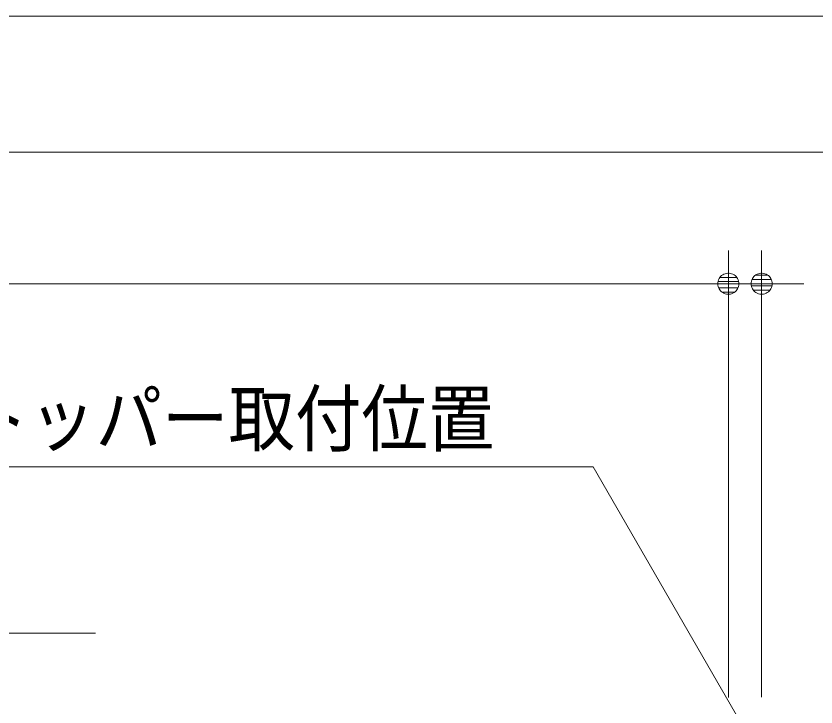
# Model space of a CAD drawing. Units: millimetres, scale not verified. Extents: x -6062 to 6062, y -3045 to 3045.
# Drawn here: x -4787.7 to -4306.8, y 405.6 to 820.9 of the extents above; entities that cross this region are included whole.
import ezdxf
from ezdxf.enums import TextEntityAlignment as Align

# ---------------------------------------------------------------- set-up
doc = ezdxf.new("R2010")
doc.units = ezdxf.units.MM
doc.header["$LTSCALE"] = 20
for name, color, linetype, lineweight in [('0-0_2寸法-1', 7, 'Continuous', 9), ('0-1_0', 7, 'Continuous', 9), ('0-2_2寸法-3', 7, 'Continuous', 9), ('0-3_2寸法-2', 7, 'Continuous', 9)]:
    doc.layers.add(name, color=color, linetype=linetype, lineweight=lineweight)
doc.styles.add('ＭＳ ゴシック', font='')
doc.styles.get('ＭＳ ゴシック').set_extended_font_data('MS Gothic')

# ---------------------------------------------------------------- blocks, each defined once
blk = doc.blocks.new('_Dot')
at = {"layer": '0-1_0'}
for p, q in [((-10, 0), (-20, 0)), ((9.78, 2), (-9.78, 2)), ((7.99, 6), (-7.99, 6)), ((9.16, -3.98), (-9.16, -3.98)), ((6, -7.98), (-6, -7.98))]:
    blk.add_line(p, q, dxfattribs=at)
for points in [[(10, 0), (9.92, 1.25), (9.69, 2.49), (9.3, 3.68), (8.76, 4.82), (8.09, 5.88), (7.29, 6.85), (6.37, 7.71), (5.36, 8.44), (4.26, 9.05), (3.09, 9.51), (1.87, 9.82), (0.63, 9.98), (-0.63, 9.98), (-1.87, 9.82), (-3.09, 9.51), (-4.26, 9.05), (-5.36, 8.44), (-6.37, 7.71), (-7.29, 6.85), (-8.09, 5.88), (-8.76, 4.82), (-9.3, 3.68), (-9.69, 2.49), (-9.92, 1.25), (-10, 0), (0, 0)], [(-10, 0), (-9.92, -1.25), (-9.69, -2.49), (-9.3, -3.68), (-8.76, -4.82), (-8.09, -5.88), (-7.29, -6.85), (-6.37, -7.71), (-5.36, -8.44), (-4.26, -9.05), (-3.09, -9.51), (-1.87, -9.82), (-0.63, -9.98), (0.63, -9.98), (1.87, -9.82), (3.09, -9.51), (4.26, -9.05), (5.36, -8.44), (6.37, -7.71), (7.29, -6.85), (8.09, -5.88), (8.76, -4.82), (9.3, -3.68), (9.69, -2.49), (9.92, -1.25), (10, 0), (0, 0)]]:
    blk.add_lwpolyline(points, close=True, dxfattribs=at)

msp = doc.modelspace()

# ---------------------------------------------------------------- linework, layer by layer
at = {"layer": '0-0_2寸法-1'}
for p, q in [((-5581.79, 820.89), (-848.21, 820.89)), ((-4271.21, 739.1), (-5574.79, 739.1)), ((-4359.5, 411.27), (-4359.5, 680)), ((-4372.21, 660), (-5574.79, 660))]:
    msp.add_line(p, q, dxfattribs=at)
at = {"layer": '0-2_2寸法-3'}
for points in [[(-4739.87, 450), (-5341.79, 450), (-5515, 550)], [(-4349.5, 391.8), (-4440.83, 550), (-5057.62, 550)]]:
    msp.add_lwpolyline(points, dxfattribs=at)
at = {"layer": '0-3_2寸法-2'}
for p, q in [((-4359.5, 411.27), (-4359.5, 680)), ((-4339.5, 411.47), (-4339.5, 680)), ((-4372.21, 660), (-4384.92, 660)), ((-4359.5, 660), (-4339.5, 660)), ((-4326.79, 660), (-4314.08, 660))]:
    msp.add_line(p, q, dxfattribs=at)

# ---------------------------------------------------------------- block references
at = {"layer": '0-0_2寸法-1', "xscale": 0.6356201, "yscale": 0.6356201}
msp.add_blockref('_Dot', (-4359.5, 660), dxfattribs=at)
at = {"layer": '0-3_2寸法-2', "xscale": 0.6356201, "yscale": 0.6356201}
msp.add_blockref('_Dot', (-4359.5, 660), dxfattribs=at)
at = {"layer": '0-3_2寸法-2', "xscale": 0.6356201, "yscale": 0.6356201, "rotation": 180}
msp.add_blockref('_Dot', (-4339.5, 660), dxfattribs=at)

# ---------------------------------------------------------------- texts
at = {"layer": '0-2_2寸法-3', "style": 'ＭＳ ゴシック', "width": 0.9}
msp.add_text('スライド式ストッパー取付位置', height=32.55, dxfattribs=at).set_placement((-5059.54, 552.97), align=Align.BOTTOM_LEFT)

doc.saveas('drawing.dxf')
